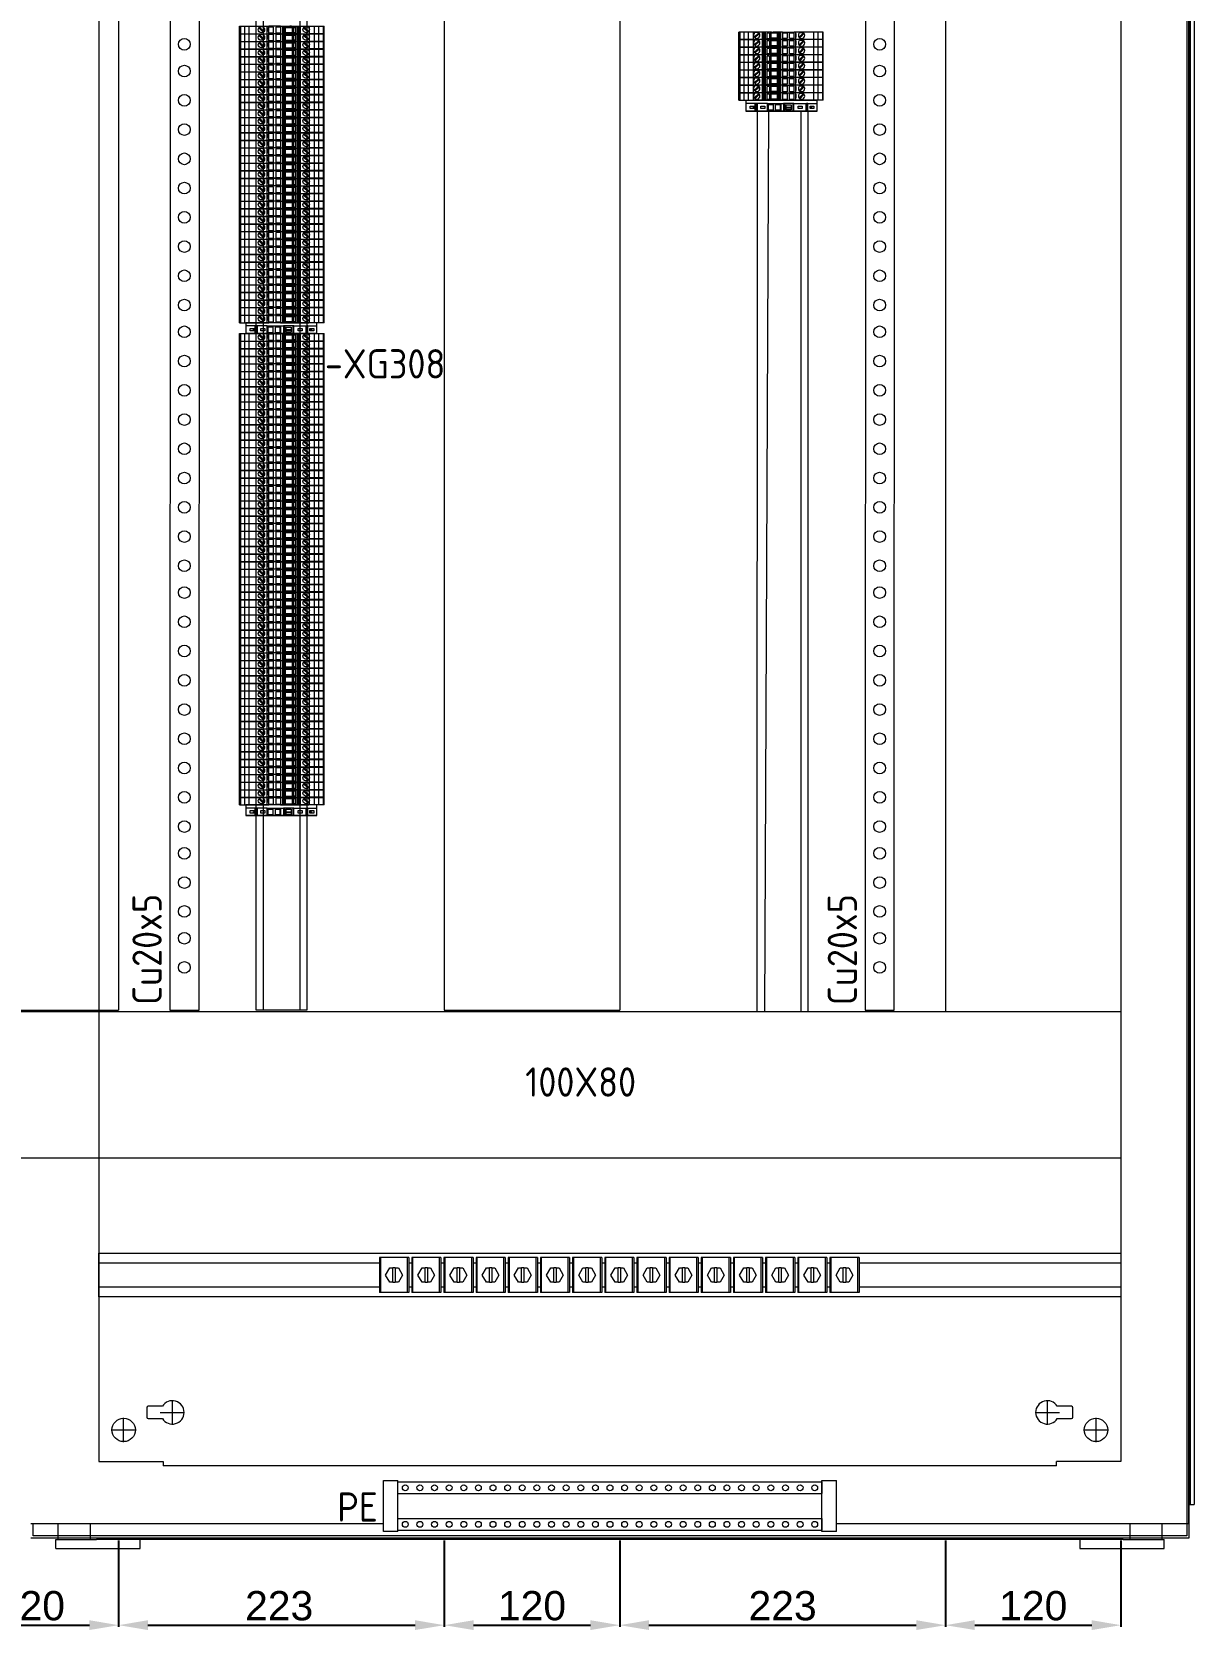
# Model space of a CAD drawing. Header units: millimetres. Extents: x 4959 to 7449, y 754 to 2938.
# Drawn here: x 6655 to 7449, y 754 to 1846 of the extents above; entities that cross this region are included whole.
import ezdxf
from ezdxf.enums import TextEntityAlignment as Align

# ---------------------------------------------------------------- set-up
doc = ezdxf.new("R2010")
doc.units = ezdxf.units.MM
doc.set_wipeout_variables(frame=1)
doc.layers.add('! NO PLOT !', color=7, linetype='Continuous', true_color=0xff75dd, plot=False)
doc.layers.add('000-PI-Oprema', color=30, linetype='Continuous', lineweight=5)
doc.layers.add('SI-ORMAR-Oprema', color=30, linetype='Continuous', lineweight=5)
for name, color, linetype in [('000-PI-ORMAR', 2, 'Continuous'), ('000-PI_TEXT', 7, 'Continuous'), ('002-PI-Kabelska kanalica', 150, 'Continuous'), ('004-PI-DIN Šina', 3, 'Continuous')]:
    doc.layers.add(name, color=color, linetype=linetype)
doc.styles.add('PI0', font='isocpeur.ttf', dxfattribs={"width": 0.9})
doc.styles.get("Standard").update_dxf_attribs({"font": 'arial.ttf'})
doc.dimstyles.new('ISO-25-lb', dxfattribs={"dimtxt": 8, "dimasz": 8, "dimexe": 1.25, "dimexo": 0.625, "dimtad": 1, "dimtxsty": 'Standard', "dimcen": 5, "dimadec": 0, "dimazin": 0, "dimtfac": 1, "dimtmove": 0, "dimatfit": 3, "dimfxl": 1, "dimarcsym": 0})

# ---------------------------------------------------------------- blocks, each defined once
blk = doc.blocks.new('2000x800_montazna ploca')
at = {"layer": '! NO PLOT !', "color": 18, "linetype": 'ByBlock', "lineweight": 0, "true_color": 0x000000}
for p, q in [((-4300.9, -207.1), (-4300.9, -213.5)), ((-4290.2, -206.1), (-4299.9, -206.1)), ((-4283.4, -218.7), (-4283.4, -201.9)), ((-3685, -218.7), (-3685, -201.9)), ((-3668.5, -206.1), (-3678.2, -206.1)), ((-3667.5, -213.5), (-3667.5, -207.1)), ((-4316.7, -230.7), (-4316.7, -213.9)), ((-4299.9, -214.5), (-4290.2, -214.5)), ((-4291.8, -210.3), (-4275, -210.3)), ((-3693.4, -210.3), (-3676.6, -210.3)), ((-3678.2, -214.5), (-3668.5, -214.5)), ((-3651.7, -230.7), (-3651.7, -213.9)), ((-4325.1, -222.3), (-4308.3, -222.3)), ((-3660.1, -222.3), (-3643.3, -222.3))]:
    blk.add_line(p, q, dxfattribs=at)
for centre in [(-4316.7, -222.3), (-3651.7, -222.3)]:
    blk.add_circle(centre, 8, dxfattribs=at)
for centre, radius, start, end in [((-4299.9, -207.1), 1, 90, 180), ((-4283.4, -210.3), 8, 211.6682, 148.3318), ((-3685, -210.3), 8, 31.6682, 328.3318), ((-3668.5, -207.1), 1, 360, 90), ((-4299.9, -213.5), 1, 180, 270), ((-3668.5, -213.5), 1, 270, 0)]:
    blk.add_arc(centre, radius, start, end, dxfattribs=at)
at = {"layer": '000-PI-ORMAR', "color": 18, "linetype": 'ByBlock', "lineweight": 0, "true_color": 0x000000}
for p, q in [((-4333.7, 1646.2), (-4333.7, -243.8)), ((-3634.7, 1646.2), (-3634.7, -243.8)), ((-4333.7, -243.8), (-4289.7, -243.8)), ((-4289.7, -243.8), (-4289.7, -246.8)), ((-3678.7, -246.8), (-4289.7, -246.8)), ((-3634.7, -243.8), (-3678.7, -243.8)), ((-3678.7, -246.8), (-3678.7, -243.8))]:
    blk.add_line(p, q, dxfattribs=at)
blk = doc.blocks.new('*U469')
at = {"layer": '002-PI-Kabelska kanalica', "color": 0, "linetype": 'ByBlock', "lineweight": 0}
for p, q in [((-20, 1428), (100, 1428)), ((-20, -100), (-20, 1428)), ((100, -100), (100, 1428))]:
    blk.add_line(p, q, dxfattribs=at)
blk = doc.blocks.new('*U470')
at = {"layer": '004-PI-DIN Šina', "color": 0, "linetype": 'ByBlock', "lineweight": 0, "ltscale": 0.25}
for p, q in [((0, 15), (699, 15)), ((0, -15), (0, 15)), ((699, 15), (699, -15)), ((699, 8), (0, 8)), ((0, -8), (699, -8)), ((699, -15), (0, -15))]:
    blk.add_line(p, q, dxfattribs=at)
blk = doc.blocks.new('3240252_WCC_14-select__2', base_point=(55.7, 813.9))
at = {"layer": '000-PI-Oprema', "color": 7}
for p, q in [((55.7, 837.9), (55.7, 813.9)), ((56.5, 837.9), (55.7, 837.9)), ((74.8, 837.9), (56.5, 837.9)), ((56.5, 813.9), (56.5, 837.9)), ((59.9, 825.9), (62.8, 830.9)), ((62.8, 830.9), (64.9, 830.9)), ((64.9, 820.9), (64.9, 830.9)), ((66.5, 830.9), (64.9, 830.9)), ((66.5, 830.9), (68.6, 830.9)), ((66.5, 830.9), (66.5, 820.9)), ((68.6, 830.9), (71.4, 825.9)), ((75.7, 837.9), (74.8, 837.9)), ((74.8, 813.9), (74.8, 837.9)), ((75.7, 837.9), (75.7, 813.9)), ((62.8, 820.9), (59.9, 825.9)), ((64.9, 820.9), (62.8, 820.9)), ((64.9, 820.9), (66.5, 820.9)), ((68.6, 820.9), (66.5, 820.9)), ((71.4, 825.9), (68.6, 820.9)), ((56.5, 813.9), (55.7, 813.9)), ((74.8, 813.9), (56.5, 813.9)), ((75.7, 813.9), (74.8, 813.9))]:
    blk.add_line(p, q, dxfattribs=at)
blk = doc.blocks.new('Drfsicht1', base_point=(65.7, 825.9))
at = {"color": 0, "linetype": 'ByBlock', "lineweight": 0}
blk.add_wipeout([(55.7, 837.9), (75.7, 837.9), (75.7, 813.9), (55.7, 813.9)], dxfattribs=at).dxf.layer = '000-PI-Oprema'
at = {"layer": '000-PI-Oprema', "color": 0, "linetype": 'ByBlock', "lineweight": 0}
blk.add_blockref('3240252_WCC_14-select__2', (55.7, 813.9), dxfattribs=at)
blk = doc.blocks.new('Uvodnica_ WCC14')
at = {"layer": '000-PI-Oprema', "color": 7}
blk.add_blockref('Drfsicht1', (0, 0), dxfattribs=at)
blk = doc.blocks.new('*U610')
blk.add_blockref('Uvodnica_ WCC14', (0, 0))
blk = doc.blocks.new('*U623')
at = {"layer": '000-PI-Oprema', "color": 0, "linetype": 'ByBlock', "lineweight": -2, "transparency": 16777216}
blk.add_blockref('*U610', (0, 0), dxfattribs=at)
blk.add_blockref('*U610', (22, 0), dxfattribs=at)
blk.add_blockref('*U610', (44, 0), dxfattribs=at)
blk.add_blockref('*U610', (66, 0), dxfattribs=at)
blk.add_blockref('*U610', (88, 0), dxfattribs=at)
blk.add_blockref('*U610', (110, 0), dxfattribs=at)
blk.add_blockref('*U610', (132, 0), dxfattribs=at)
blk.add_blockref('*U610', (154, 0), dxfattribs=at)
blk.add_blockref('*U610', (176, 0), dxfattribs=at)
blk.add_blockref('*U610', (198, 0), dxfattribs=at)
blk.add_blockref('*U610', (220, 0), dxfattribs=at)
blk.add_blockref('*U610', (242, 0), dxfattribs=at)
blk.add_blockref('*U610', (264, 0), dxfattribs=at)
blk.add_blockref('*U610', (286, 0), dxfattribs=at)
blk.add_blockref('*U610', (308, 0), dxfattribs=at)
blk = doc.blocks.new('*U483')
at = {"layer": '002-PI-Kabelska kanalica', "color": 0, "linetype": 'ByBlock', "lineweight": 0}
for p, q in [((-20, 1329), (100, 1329)), ((-20, -100), (-20, 1329)), ((100, -100), (100, 1329))]:
    blk.add_line(p, q, dxfattribs=at)
blk = doc.blocks.new('*U484')
at = {"layer": '004-PI-DIN Šina', "color": 0, "linetype": 'ByBlock', "lineweight": 0}
blk.add_lwpolyline([(1430, -17.5), (1430, 17.5), (0, 17.5), (0, -17.5)], close=True, dxfattribs=at)
for points in [[(0, 12.5), (1430, 12.5)], [(0, -12.5), (1430, -12.5)]]:
    blk.add_lwpolyline(points, dxfattribs=at)
blk = doc.blocks.new('*U304')
at = {"color": 0, "linetype": 'ByBlock', "lineweight": 0, "ltscale": 0.25}
blk.add_lwpolyline([(-24.3, 0), (-24.3, -7.3), (24.3, -7.3), (24.3, 0), (-24.3, 0)], dxfattribs=at)
at = {"layer": '000-PI-Oprema', "color": 0, "linetype": 'ByBlock', "lineweight": 0}
for p, q in [((24.3, 0), (-24.3, 0)), ((24.3, -7.3), (24.3, 0)), ((-24.3, 0), (-24.3, -7.3)), ((-18, -2.2), (-24.3, -2.2)), ((-21.4, -5.6), (-21.4, -3.9)), ((-21.4, -3.9), (-18.5, -3.9)), ((-18.5, -5.6), (-21.4, -5.6)), ((-19, -4.6), (-19.1, -4.6)), ((-19.1, -5), (-19.1, -4.6)), ((-19, -5), (-19.1, -5)), ((-19, -4.6), (-19, -5)), ((-19, -4.6), (-18.5, -4.6)), ((-19, -5), (-18.5, -5)), ((-18.5, -3.9), (-18.5, -4.6)), ((-18.5, -4.6), (-18.5, -5)), ((-18.5, -5), (-18.5, -5.6)), ((-18, -7.3), (-18, -2.2)), ((-17.1, -2.2), (-18, -2.2)), ((-17.1, -7.3), (-18, -7.3)), ((-17.1, -7.3), (-17.1, -2.2)), ((-17, -2.2), (-17.1, -2.2)), ((-17, -7.3), (-17.1, -7.3)), ((-17, -2.2), (-17, -7.3)), ((-16.7, -2.2), (-17, -2.2)), ((-16.7, -7.3), (-17, -7.3)), ((-16.7, -2.2), (-16.7, -7.3)), ((-9.7, -2.2), (-16.7, -2.2)), ((-14.1, -3.9), (-11.4, -3.9)), ((-14.1, -5.6), (-14.1, -3.9)), ((-11.4, -5.6), (-14.1, -5.6)), ((-11.4, -3.9), (-11.4, -5.6)), ((-9.7, -2.2), (-9, -2.2)), ((-9.7, -7.3), (-9.7, -2.2)), ((-9.7, -7.3), (-9, -7.3)), ((-9, -2.8), (-9, -2.2)), ((-9, -2.2), (-1, -2.2)), ((-9, -6.8), (-9, -2.8)), ((-9, -2.8), (-5.8, -2.8)), ((-5.8, -6.8), (-9, -6.8)), ((-9, -7.3), (-9, -6.8)), ((-5.8, -2.8), (-5.8, -6.8)), ((-4.1, -2.8), (-1, -2.8)), ((-4.1, -6.8), (-4.1, -2.8)), ((-1, -6.8), (-4.1, -6.8)), ((-1, -2.2), (-1, -2.8)), ((-1, -2.2), (-0.3, -2.2)), ((-1, -2.8), (-1, -6.8)), ((-1, -6.8), (-1, -7.3)), ((-0.3, -2.2), (1.4, -2.2)), ((-0.3, -7.3), (-0.3, -2.2)), ((2.3, -2.2), (1.4, -2.2)), ((1.4, -2.2), (1.4, -7.3)), ((7.7, -2.2), (2.3, -2.2)), ((2.3, -2.2), (2.3, -7.3)), ((3.2, -3), (6.7, -3)), ((3.2, -4.6), (3.2, -3)), ((3.2, -4.6), (6.7, -4.6)), ((3.2, -5), (3.2, -4.6)), ((3.2, -5), (6.7, -5)), ((3.2, -6.5), (3.2, -5)), ((6.7, -6.5), (3.2, -6.5)), ((6.7, -3), (6.7, -4.6)), ((6.7, -4.6), (6.7, -5)), ((6.7, -5), (6.7, -6.5)), ((7.7, -2.2), (7.7, -7.3)), ((8.5, -2.2), (7.7, -2.2)), ((8.5, -7.3), (8.5, -2.2)), ((8.5, -2.2), (16.7, -2.2)), ((11.4, -3.9), (14.1, -3.9)), ((11.4, -5.6), (11.4, -3.9)), ((14.1, -5.6), (11.4, -5.6)), ((14.1, -3.9), (14.1, -5.6)), ((16.7, -2.2), (16.7, -7.3)), ((16.7, -2.2), (17, -2.2)), ((17, -7.3), (17, -2.2)), ((17, -2.2), (17.1, -2.2)), ((18, -2.2), (17.1, -2.2)), ((17.1, -7.3), (17.1, -2.2)), ((18, -2.2), (24.3, -2.2)), ((18, -7.3), (18, -2.2)), ((19.5, -4.6), (19.5, -3.9)), ((19.5, -3.9), (22.2, -3.9)), ((19.5, -5), (19.5, -4.6)), ((19.5, -4.6), (19.9, -4.6)), ((19.5, -5), (19.9, -5)), ((19.5, -5.6), (19.5, -5)), ((22.2, -5.6), (19.5, -5.6)), ((19.9, -4.6), (19.9, -5)), ((20.6, -4.6), (19.9, -4.6)), ((20.6, -5), (19.9, -5)), ((20.6, -4.6), (20.6, -5)), ((22.2, -3.9), (22.2, -5.6))]:
    blk.add_line(p, q, dxfattribs=at)
at = {"layer": '000-PI-Oprema', "color": 0, "linetype": 'ByBlock', "lineweight": 0, "ltscale": 0.25}
blk.add_line((24.3, -7.3), (-24.3, -7.3), dxfattribs=at)
blk = doc.blocks.new('*U499')
at = {"layer": '002-PI-Kabelska kanalica', "color": 0, "linetype": 'ByBlock', "lineweight": 0}
for p in [(-20, 1327), (100, -100)]:
    blk.add_line(p, (100, 1327), dxfattribs=at)
blk = doc.blocks.new('*D658')
at = {"layer": '000-PI-ORMAR', "color": 0, "linetype": 'ByBlock', "lineweight": -2, "transparency": 16777216}
for p, q in [((6593.8, 814.8), (6593.8, 755.7)), ((6713.8, 814.8), (6713.8, 755.7)), ((6613.8, 756.9), (6693.8, 756.9))]:
    blk.add_line(p, q, dxfattribs=at)
at = {"layer": '000-PI-ORMAR', "color": 0, "linetype": 'ByBlock', "transparency": 16777216}
for points in [[(6613.8, 760.3), (6613.8, 753.6), (6593.8, 756.9)], [(6693.8, 760.3), (6693.8, 753.6), (6713.8, 756.9)]]:
    blk.add_solid(points, dxfattribs=at)
at = {"layer": 'Defpoints', "color": 0, "linetype": 'ByBlock', "transparency": 16777216}
for p in [(6593.8, 815.4), (6713.8, 815.4), (6713.8, 756.9)]:
    blk.add_point(p, dxfattribs=at)
at = {"layer": '000-PI-ORMAR', "color": 0, "linetype": 'ByBlock', "lineweight": 0, "transparency": 16777216, "insert": (6653.8, 770.1), "char_height": 20, "attachment_point": 5}
blk.add_mtext('120', dxfattribs=at)
blk = doc.blocks.new('*D659')
at = {"layer": '000-PI-ORMAR', "color": 0, "linetype": 'ByBlock', "lineweight": -2, "transparency": 16777216}
for p, q in [((6713.8, 814.8), (6713.8, 755.7)), ((6936.5, 814.8), (6936.5, 755.7)), ((6733.8, 756.9), (6916.5, 756.9))]:
    blk.add_line(p, q, dxfattribs=at)
at = {"layer": '000-PI-ORMAR', "color": 0, "linetype": 'ByBlock', "transparency": 16777216}
for points in [[(6733.8, 760.3), (6733.8, 753.6), (6713.8, 756.9)], [(6916.5, 760.3), (6916.5, 753.6), (6936.5, 756.9)]]:
    blk.add_solid(points, dxfattribs=at)
at = {"layer": 'Defpoints', "color": 0, "linetype": 'ByBlock', "transparency": 16777216}
for p in [(6713.8, 815.4), (6936.5, 815.4), (6936.5, 756.9)]:
    blk.add_point(p, dxfattribs=at)
at = {"layer": '000-PI-ORMAR', "color": 0, "linetype": 'ByBlock', "lineweight": 0, "transparency": 16777216, "insert": (6823.6, 770.1), "char_height": 20, "attachment_point": 5}
blk.add_mtext('223', dxfattribs=at)
blk = doc.blocks.new('*D660')
at = {"layer": '000-PI-ORMAR', "color": 0, "linetype": 'ByBlock', "lineweight": -2, "transparency": 16777216}
for p, q in [((6936.5, 814.8), (6936.5, 755.7)), ((7056.5, 814.8), (7056.5, 755.7)), ((6956.5, 756.9), (7036.5, 756.9))]:
    blk.add_line(p, q, dxfattribs=at)
at = {"layer": '000-PI-ORMAR', "color": 0, "linetype": 'ByBlock', "transparency": 16777216}
for points in [[(6956.5, 760.3), (6956.5, 753.6), (6936.5, 756.9)], [(7036.5, 760.3), (7036.5, 753.6), (7056.5, 756.9)]]:
    blk.add_solid(points, dxfattribs=at)
at = {"layer": 'Defpoints', "color": 0, "linetype": 'ByBlock', "transparency": 16777216}
for p in [(6936.5, 815.4), (7056.5, 815.4), (7056.5, 756.9)]:
    blk.add_point(p, dxfattribs=at)
at = {"layer": '000-PI-ORMAR', "color": 0, "linetype": 'ByBlock', "lineweight": 0, "transparency": 16777216, "insert": (6996.5, 770.1), "char_height": 20, "attachment_point": 5}
blk.add_mtext('120', dxfattribs=at)
blk = doc.blocks.new('*D661')
at = {"layer": '000-PI-ORMAR', "color": 0, "linetype": 'ByBlock', "lineweight": -2, "transparency": 16777216}
for p, q in [((7056.5, 814.8), (7056.5, 755.7)), ((7279.3, 814.8), (7279.3, 755.7)), ((7076.5, 756.9), (7259.3, 756.9))]:
    blk.add_line(p, q, dxfattribs=at)
at = {"layer": '000-PI-ORMAR', "color": 0, "linetype": 'ByBlock', "transparency": 16777216}
for points in [[(7076.5, 760.3), (7076.5, 753.6), (7056.5, 756.9)], [(7259.3, 760.3), (7259.3, 753.6), (7279.3, 756.9)]]:
    blk.add_solid(points, dxfattribs=at)
at = {"layer": 'Defpoints', "color": 0, "linetype": 'ByBlock', "transparency": 16777216}
for p in [(7056.5, 815.4), (7279.3, 815.4), (7279.3, 756.9)]:
    blk.add_point(p, dxfattribs=at)
at = {"layer": '000-PI-ORMAR', "color": 0, "linetype": 'ByBlock', "lineweight": 0, "transparency": 16777216, "insert": (7167.9, 770.1), "char_height": 20, "attachment_point": 5}
blk.add_mtext('223', dxfattribs=at)
blk = doc.blocks.new('*D662')
at = {"layer": '000-PI-ORMAR', "color": 0, "linetype": 'ByBlock', "lineweight": -2, "transparency": 16777216}
for p, q in [((7279.3, 814.8), (7279.3, 755.7)), ((7399.3, 814.8), (7399.3, 755.7)), ((7299.3, 756.9), (7379.3, 756.9))]:
    blk.add_line(p, q, dxfattribs=at)
at = {"layer": '000-PI-ORMAR', "color": 0, "linetype": 'ByBlock', "transparency": 16777216}
for points in [[(7299.3, 760.3), (7299.3, 753.6), (7279.3, 756.9)], [(7379.3, 760.3), (7379.3, 753.6), (7399.3, 756.9)]]:
    blk.add_solid(points, dxfattribs=at)
at = {"layer": 'Defpoints', "color": 0, "linetype": 'ByBlock', "transparency": 16777216}
for p in [(7279.3, 815.4), (7399.3, 815.4), (7399.3, 756.9)]:
    blk.add_point(p, dxfattribs=at)
at = {"layer": '000-PI-ORMAR', "color": 0, "linetype": 'ByBlock', "lineweight": 0, "transparency": 16777216, "insert": (7339.3, 770.1), "char_height": 20, "attachment_point": 5}
blk.add_mtext('120', dxfattribs=at)
blk = doc.blocks.new('-24VDC - dupla')
at = {"color": 0, "linetype": 'ByBlock', "lineweight": 0}
blk.add_wipeout([(49333.6, 46333), (49368.6, 46333), (49368.6, 46323), (49367.6, 46323), (49367.6, 46033.2), (49368.6, 46033.2), (49368.6, 46023.2), (49333.6, 46023.2), (49333.6, 46033.2), (49334.6, 46033.2), (49334.6, 46323), (49333.6, 46323)], dxfattribs=at)
at = {"color": 0, "linetype": 'ByBlock', "lineweight": 0, "ltscale": 0.25}
for p, q in [((49333.6, 46323), (49333.6, 46333)), ((49333.6, 46333), (49368.6, 46333)), ((49333.6, 46323), (49368.6, 46323)), ((49334.6, 46323), (49334.6, 46033.2)), ((49334.6, 46323), (49342.6, 46323)), ((49342.6, 46323), (49342.6, 46033.2)), ((49359.6, 46323), (49359.6, 46033.2)), ((49359.6, 46323), (49367.6, 46323)), ((49367.6, 46323), (49367.6, 46033.2)), ((49368.6, 46333), (49368.6, 46323)), ((49333.6, 46023.2), (49333.6, 46033.2)), ((49333.6, 46033.2), (49368.6, 46033.2)), ((49342.6, 46033.2), (49334.6, 46033.2)), ((49346.1, 46033.2), (49356.1, 46033.2)), ((49367.6, 46033.2), (49359.6, 46033.2)), ((49368.6, 46033.2), (49368.6, 46023.2)), ((49333.6, 46023.2), (49368.6, 46023.2))]:
    blk.add_line(p, q, dxfattribs=at)
for centre in [(49338.6, 46318), (49363.6, 46318), (49338.6, 46308), (49363.6, 46308), (49338.6, 46298), (49338.6, 46288), (49363.6, 46298), (49363.6, 46288), (49338.6, 46278), (49363.6, 46278), (49338.6, 46268), (49363.6, 46268), (49338.6, 46258), (49363.6, 46258), (49338.6, 46248), (49363.6, 46248), (49338.6, 46238), (49363.6, 46238), (49338.6, 46228), (49363.6, 46228), (49338.6, 46218), (49363.6, 46218), (49338.6, 46208), (49363.6, 46208), (49338.6, 46198), (49363.6, 46198), (49338.6, 46188), (49363.6, 46188), (49338.6, 46178), (49338.6, 46168), (49363.6, 46178), (49363.6, 46168), (49338.6, 46158), (49363.6, 46158), (49338.6, 46148), (49363.6, 46148), (49338.6, 46138), (49363.6, 46138), (49338.6, 46128), (49363.6, 46128), (49338.6, 46118), (49363.6, 46118), (49338.6, 46108), (49363.6, 46108), (49338.6, 46098), (49363.6, 46098), (49338.6, 46088), (49363.6, 46088), (49338.6, 46078), (49363.6, 46078), (49338.6, 46068), (49338.6, 46058), (49363.6, 46068), (49363.6, 46058), (49338.6, 46048), (49363.6, 46048), (49338.6, 46038), (49363.6, 46038)]:
    blk.add_circle(centre, 2, dxfattribs=at)
blk = doc.blocks.new('*U530')
at = {"layer": '002-PI-Kabelska kanalica', "color": 0, "linetype": 'ByBlock', "lineweight": 0}
for p, q in [((-20, 2063), (80, 2063)), ((-20, -100), (-20, 2063)), ((80, -100), (80, 2063))]:
    blk.add_line(p, q, dxfattribs=at)
blk = doc.blocks.new('UT 2.5 MT - 3046362')
at = {"layer": '000-PI-Oprema', "color": 0, "linetype": 'ByBlock', "lineweight": 0}
for p, q in [((53710, 41740.1), (53710, 41729.7)), ((53710, 41740.1), (53715.1, 41740.1)), ((53715.1, 41739.5), (53710, 41739.5)), ((53710, 41736.5), (53715.1, 41736.5)), ((53710, 41733.5), (53715.1, 41733.5)), ((53715.1, 41717.7), (53715.1, 41740.1)), ((53710, 41730), (53715.1, 41730)), ((53710, 41711.5), (53710, 41729.7)), ((53710, 41723.9), (53715.1, 41723.9)), ((53710, 41723.8), (53710, 41723.8)), ((53715.1, 41723.8), (53710, 41723.8)), ((53715.1, 41723.4), (53710, 41723.4)), ((53710, 41722.8), (53715.1, 41722.8)), ((53710.1, 41718.4), (53710.1, 41721.8)), ((53710.1, 41721.8), (53710.1, 41721.8)), ((53710.1, 41721.8), (53715, 41721.8)), ((53710.8, 41721.8), (53710.8, 41722.6)), ((53710.8, 41722.6), (53714.3, 41722.6)), ((53710.8, 41722.6), (53710.8, 41722.6)), ((53711.1, 41729.1), (53711.1, 41729.1)), ((53711.1, 41729.1), (53714.1, 41726)), ((53711.6, 41729.6), (53711.6, 41729.6)), ((53714.6, 41726.5), (53711.6, 41729.6)), ((53711.6, 41723.9), (53714.2, 41723.9)), ((53711.6, 41723.9), (53711.6, 41723.9)), ((53714.1, 41726), (53714.1, 41726)), ((53714.2, 41723.9), (53714.2, 41723.9)), ((53714.3, 41721.8), (53714.3, 41722.6)), ((53714.3, 41722.6), (53714.3, 41722.6)), ((53714.6, 41726.5), (53714.6, 41726.5)), ((53714.8, 41728.9), (53714.8, 41728.9)), ((53714.8, 41726.8), (53714.8, 41728.9)), ((53714.8, 41726.8), (53714.8, 41726.8)), ((53715, 41718.4), (53715, 41721.8)), ((53715, 41721.8), (53715, 41721.8)), ((53715.1, 41723.8), (53715.1, 41723.8)), ((53710, 41721.1), (53710, 41721.1)), ((53710, 41716.1), (53710, 41716.1)), ((53710, 41710.3), (53710, 41711.5)), ((53715.1, 41711.5), (53710, 41711.5)), ((53715, 41718.4), (53710.1, 41718.4)), ((53710.1, 41718.2), (53710.1, 41718.4)), ((53710.1, 41718.2), (53710.8, 41718.2)), ((53710.7, 41720.8), (53710.7, 41719.4)), ((53710.7, 41720.8), (53714.3, 41720.8)), ((53710.7, 41719.4), (53710.7, 41719.2)), ((53710.8, 41719.2), (53710.7, 41719.2)), ((53714.3, 41719.2), (53710.8, 41719.2)), ((53710.8, 41711.8), (53710.8, 41718.2)), ((53714.3, 41718.2), (53710.8, 41718.2)), ((53710.8, 41712.8), (53710.8, 41713.8)), ((53710.8, 41713.8), (53710.8, 41713.8)), ((53710.8, 41713.7), (53714.3, 41713.7)), ((53710.8, 41712.6), (53710.8, 41712.8)), ((53710.8, 41712.8), (53714.3, 41712.8)), ((53710.8, 41712.6), (53710.8, 41712.6)), ((53710.8, 41712.6), (53714.3, 41712.6)), ((53710.8, 41711.8), (53714.3, 41711.8)), ((53710.8, 41711.8), (53710.8, 41711.8)), ((53714.3, 41711.8), (53710.8, 41711.8)), ((53714.3, 41719.2), (53714.3, 41720.8)), ((53714.3, 41711.8), (53714.3, 41718.2)), ((53715, 41718.2), (53714.3, 41718.2)), ((53714.3, 41717.7), (53715.1, 41717.7)), ((53715.1, 41716.6), (53714.3, 41716.6)), ((53714.3, 41712.8), (53714.3, 41713.8)), ((53714.3, 41713.8), (53714.3, 41713.8)), ((53714.3, 41712.6), (53714.3, 41712.8)), ((53714.3, 41712.6), (53714.3, 41712.6)), ((53714.3, 41711.8), (53714.3, 41711.8)), ((53715, 41718.2), (53715, 41718.4)), ((53715.1, 41721.1), (53715.1, 41721.1)), ((53715.1, 41717.7), (53715.1, 41716.6)), ((53715.1, 41717.7), (53715.1, 41717.7)), ((53715.1, 41717.7), (53715.1, 41717.7)), ((53715.1, 41716.6), (53715.1, 41716.6)), ((53715.1, 41711.5), (53715.1, 41716.6)), ((53715.1, 41716.1), (53715.1, 41716.1)), ((53715.1, 41710.3), (53715.1, 41711.5)), ((53710, 41710.3), (53710, 41702.3)), ((53710, 41710.3), (53710, 41710.3)), ((53715.1, 41710.3), (53710, 41710.3)), ((53710, 41701.1), (53710, 41702.3)), ((53710, 41702.3), (53710, 41702.3)), ((53710, 41702.3), (53715.1, 41702.3)), ((53710, 41682.3), (53710, 41701.1)), ((53710, 41701.1), (53715.1, 41701.1)), ((53710.6, 41710.3), (53710.6, 41710.3)), ((53710.6, 41707.1), (53710.6, 41710.3)), ((53710.6, 41707.1), (53710.6, 41707.1)), ((53714.6, 41707.1), (53710.6, 41707.1)), ((53710.6, 41702.3), (53710.6, 41705.4)), ((53710.6, 41705.4), (53710.6, 41705.4)), ((53710.6, 41705.4), (53714.6, 41705.4)), ((53710.6, 41702.3), (53710.6, 41702.3)), ((53711.6, 41701.1), (53711.6, 41701.1)), ((53714.2, 41701.1), (53711.6, 41701.1)), ((53714.2, 41701.1), (53714.2, 41701.1)), ((53714.6, 41710.3), (53714.6, 41710.3)), ((53714.6, 41710.3), (53714.6, 41707.1)), ((53714.6, 41707.1), (53714.6, 41707.1)), ((53714.6, 41705.4), (53714.6, 41705.4)), ((53714.6, 41705.4), (53714.6, 41702.3)), ((53714.6, 41702.3), (53714.6, 41702.3)), ((53715.1, 41710.3), (53715.1, 41710.3)), ((53715.1, 41710.3), (53715.1, 41702.3)), ((53715.1, 41702.3), (53715.1, 41702.3)), ((53715.1, 41701.1), (53715.1, 41702.3)), ((53715.1, 41682.3), (53715.1, 41701.1)), ((53710, 41688.9), (53715.1, 41688.9)), ((53711.1, 41698.4), (53714.1, 41695.4)), ((53714.6, 41695.9), (53711.6, 41698.9)), ((53714.8, 41698.2), (53714.8, 41696.1)), ((53714.8, 41698.2), (53714.8, 41698.2)), ((53714.8, 41696.1), (53714.8, 41696.1)), ((53710, 41685.9), (53715.1, 41685.9)), ((53710, 41682.3), (53710, 41683)), ((53715.1, 41682.8), (53710, 41682.8)), ((53710, 41682.3), (53715.1, 41682.3))]:
    blk.add_line(p, q, dxfattribs=at)
for centre, radius, start, end in [((53712.9, 41727.8), 2.17, 120.4503, 270), ((53712.9, 41727.8), 2.17, 270, 330.8754), ((53712.9, 41727.8), 2.17, 29.1246, 59.5497), ((53712.9, 41697.2), 2.18, 90, 270), ((53712.9, 41697.2), 2.18, 29.1246, 90), ((53712.9, 41697.2), 2.18, 270, 330.8754)]:
    blk.add_arc(centre, radius, start, end, dxfattribs=at)
for start_param, end_param in [(-1.570796, -1.039338), (-2.102255, -1.570796)]:
    blk.add_ellipse((53712.9, 41727.8), major_axis=(-2.18, 0), ratio=1, start_param=start_param, end_param=end_param, dxfattribs=at)

msp = doc.modelspace()

# ---------------------------------------------------------------- linework, layer by layer
at = {"color": 0, "linetype": 'ByBlock', "lineweight": 0}
for p, q in [((7150.414, 1792.221), (7150.33, 1176.585)), ((7158.154, 1792.221), (7155.396, 1176.585)), ((7180.396, 1792.221), (7180.396, 1176.585)), ((7185.396, 1176.585), (7185.396, 1792.221)), ((6807.58, 1206.285), (6807.58, 1177.991)), ((6812.646, 1206.285), (6812.646, 1177.991)), ((6837.646, 1206.285), (6837.646, 1177.991)), ((6842.646, 1177.991), (6842.646, 1206.285))]:
    msp.add_line(p, q, dxfattribs=at)
at = {"layer": '000-PI-ORMAR', "color": 0, "linetype": 'ByBlock', "lineweight": 0}
for p, q in [((7444.271, 2810.887), (7444.271, 826.387)), ((7445.771, 2810.887), (7445.771, 826.387)), ((7445.783, 826.387), (7445.783, 2810.887)), ((7446.553, 2790.387), (7446.553, 839.387)), ((7449.271, 2790.387), (7449.271, 839.387)), ((7445.783, 839.387), (7449.271, 839.387)), ((6653.783, 826.387), (7445.783, 826.387)), ((6655.271, 817.887), (6655.271, 826.387)), ((6672.271, 826.387), (6672.271, 815.387)), ((6694.271, 826.387), (6694.271, 815.387)), ((7405.271, 826.387), (7405.271, 815.387)), ((7427.271, 826.387), (7427.271, 815.387)), ((7444.271, 826.387), (7444.271, 817.887)), ((7445.771, 826.387), (7445.771, 816.387)), ((6672.271, 816.387), (6653.771, 816.387)), ((6672.271, 817.887), (6655.271, 817.887)), ((6670.81, 815.387), (6672.271, 815.387)), ((6670.81, 809.387), (6670.81, 815.387)), ((6670.81, 809.387), (6728.461, 809.387)), ((7427.271, 817.887), (6672.271, 817.887)), ((7427.271, 816.387), (6672.271, 816.387)), ((6672.271, 815.387), (6676.529, 815.387)), ((6676.529, 815.387), (6698.641, 815.387)), ((7400.902, 815.387), (6698.641, 815.387)), ((6728.461, 809.387), (6728.461, 815.387)), ((7371.082, 815.387), (7371.082, 809.387)), ((7371.082, 809.387), (7428.733, 809.387)), ((7400.902, 815.387), (7423.014, 815.387)), ((7423.014, 815.387), (7427.271, 815.387)), ((7444.271, 817.887), (7427.271, 817.887)), ((7445.771, 816.387), (7427.271, 816.387)), ((7427.271, 815.387), (7428.733, 815.387)), ((7428.733, 809.387), (7428.733, 815.387))]:
    msp.add_line(p, q, dxfattribs=at)
at = {"layer": '004-PI-DIN Šina', "color": 0, "linetype": 'ByBlock', "lineweight": 0}
for p, q in [((6749.285, 2604.95), (6748.771, 1177.535)), ((6768.771, 1177.535), (6769.285, 2604.95)), ((7224.785, 2604.95), (7224.271, 1177.535)), ((7244.271, 1177.535), (7244.785, 2604.95)), ((6748.771, 1177.535), (6768.771, 1177.535)), ((7224.271, 1177.535), (7244.271, 1177.535))]:
    msp.add_line(p, q, dxfattribs=at)
at = {"layer": '004-PI-DIN Šina', "color": 0, "linetype": 'ByBlock', "lineweight": 0, "ltscale": 0.01}
for centre in [(6758.771, 1837.896), (7234.271, 1837.896), (6758.771, 1819.601), (7234.271, 1819.601), (6758.771, 1799.601), (6758.771, 1799.601), (7234.271, 1799.601), (7234.271, 1799.601), (6758.771, 1779.601), (7234.271, 1779.601), (6758.771, 1759.601), (7234.271, 1759.601), (6758.771, 1739.601), (7234.271, 1739.601), (6758.771, 1719.601), (7234.271, 1719.601), (6758.771, 1699.601), (7234.271, 1699.601), (6758.771, 1679.601), (7234.271, 1679.601), (6758.771, 1659.601), (7234.271, 1659.601), (6758.771, 1641.307), (7234.271, 1641.307), (6758.771, 1621.307), (6758.771, 1621.307), (7234.271, 1621.307), (7234.271, 1621.307), (6758.771, 1601.307), (7234.271, 1601.307), (6758.771, 1581.307), (7234.271, 1581.307), (6758.771, 1561.307), (7234.271, 1561.307), (6758.771, 1541.307), (7234.271, 1541.307), (6758.771, 1521.307), (7234.271, 1521.307), (6758.771, 1501.307), (7234.271, 1501.307), (6758.771, 1481.307), (7234.271, 1481.307), (6758.771, 1463.013), (7234.271, 1463.013), (6758.771, 1443.013), (6758.771, 1443.013), (7234.271, 1443.013), (7234.271, 1443.013), (6758.771, 1423.013), (7234.271, 1423.013), (6758.771, 1403.013), (7234.271, 1403.013), (6758.771, 1383.013), (7234.271, 1383.013), (6758.771, 1363.013), (7234.271, 1363.013), (6758.771, 1343.013), (7234.271, 1343.013), (6758.771, 1323.013), (7234.271, 1323.013), (6758.771, 1303.013), (7234.271, 1303.013), (6758.771, 1284.719), (7234.271, 1284.719), (6758.771, 1264.719), (7234.271, 1264.719), (6758.771, 1244.953), (7234.271, 1244.953), (6758.771, 1226.659), (7234.271, 1226.659), (6758.771, 1206.659), (6758.771, 1206.659), (7234.271, 1206.659), (7234.271, 1206.659)]:
    msp.add_circle(centre, 4, dxfattribs=at)

# ---------------------------------------------------------------- block references
at = {"color": 0, "linetype": 'ByBlock', "lineweight": 0, "ltscale": 0.25, "xscale": -1, "rotation": 270}
for p in [(-34885.739, -51864.878), (-34885.739, -51870.078), (-34885.739, -51875.278), (-34885.739, -51880.478), (-34885.739, -51885.678), (-34885.739, -51890.878), (-34885.739, -51896.078), (-34885.739, -51901.278), (-34885.739, -51906.478), (-34885.739, -51911.678), (-34885.739, -51916.878), (-34885.739, -51922.078), (-34885.739, -51927.278), (-34885.739, -51932.478), (-34885.739, -51937.678), (-34885.739, -51942.878), (-34885.739, -51948.078), (-34885.739, -51953.278), (-34885.739, -51958.478), (-34885.739, -51963.678), (-34885.739, -51968.878), (-34885.739, -51974.078), (-34885.739, -51979.278), (-34885.739, -51984.478), (-34885.739, -51989.678), (-34885.739, -51994.878), (-34885.739, -52000.078), (-34885.739, -52005.278), (-34885.739, -52010.478), (-34885.739, -52015.678), (-34885.739, -52020.878), (-34885.739, -52026.078), (-34885.739, -52031.278), (-34885.739, -52036.478), (-34885.739, -52041.678), (-34885.739, -52046.878), (-34885.739, -52052.078), (-34885.739, -52057.278), (-34885.739, -52062.478), (-34885.739, -52074.978), (-34885.739, -52080.178), (-34885.739, -52085.378), (-34885.739, -52090.578), (-34885.739, -52095.778), (-34885.739, -52100.978), (-34885.739, -52106.178), (-34885.739, -52111.378), (-34885.739, -52116.578), (-34885.739, -52121.778), (-34885.739, -52126.978), (-34885.739, -52132.178), (-34885.739, -52137.378), (-34885.739, -52142.578), (-34885.739, -52147.778), (-34885.739, -52152.978), (-34885.739, -52158.178), (-34885.739, -52163.378), (-34885.739, -52168.578), (-34885.739, -52173.778), (-34885.739, -52178.978), (-34885.739, -52184.178), (-34885.739, -52189.378), (-34885.739, -52194.578), (-34885.739, -52199.778), (-34885.739, -52204.978), (-34885.739, -52210.178), (-34885.739, -52215.378), (-34885.739, -52220.578), (-34885.739, -52225.778), (-34885.739, -52230.978), (-34885.739, -52236.178), (-34885.739, -52241.378), (-34885.739, -52246.578), (-34885.739, -52251.778), (-34885.739, -52256.978), (-34885.739, -52262.178), (-34885.739, -52267.378), (-34885.739, -52272.578), (-34885.739, -52277.778), (-34885.739, -52282.978), (-34885.739, -52288.178), (-34885.739, -52293.378), (-34885.739, -52298.578), (-34885.739, -52303.778), (-34885.739, -52308.978), (-34885.739, -52314.178), (-34885.739, -52319.378), (-34885.739, -52324.578), (-34885.739, -52329.778), (-34885.739, -52334.978), (-34885.739, -52340.178), (-34885.739, -52345.378), (-34885.739, -52350.578), (-34885.739, -52355.778), (-34885.739, -52360.978), (-34885.739, -52366.178), (-34885.739, -52371.378), (-34885.739, -52376.578), (-34885.739, -52381.778), (-34885.739, -52386.978), (-34885.739, -52392.178)]:
    msp.add_blockref('UT 2.5 MT - 3046362', p, dxfattribs=at)
at = {"color": 0, "linetype": 'ByBlock', "lineweight": 0, "ltscale": 0.25, "rotation": 90}
for p in [(48878.04, -51868.792), (48878.04, -51873.992), (48878.04, -51879.192), (48878.04, -51884.392), (48878.04, -51889.592), (48878.04, -51894.792), (48878.04, -51899.992), (48878.04, -51905.192), (48878.04, -51910.392)]:
    msp.add_blockref('UT 2.5 MT - 3046362', p, dxfattribs=at)
at = {"layer": '000-PI-ORMAR', "color": 0, "linetype": 'ByBlock', "lineweight": 0}
msp.add_blockref('2000x800_montazna ploca', (11033.941, 1112.699), dxfattribs=at)
at = {"layer": '002-PI-Kabelska kanalica', "color": 0, "linetype": 'ByBlock', "lineweight": 0, "xscale": -1, "rotation": 180}
for name, p in [('*U469', (7299.271, 2604.535)), ('*U499', (6613.771, 2504.535)), ('*U483', (6956.521, 2506.483))]:
    msp.add_blockref(name, p, dxfattribs=at)
at = {"layer": '002-PI-Kabelska kanalica', "color": 0, "linetype": 'ByBlock', "lineweight": 0, "rotation": 270}
msp.add_blockref('*U530', (5336.271, 1156.585), dxfattribs=at)
at = {"layer": '004-PI-DIN Šina', "color": 0, "linetype": 'ByBlock', "lineweight": 0, "rotation": 270}
msp.add_blockref('*U484', (6825.146, 2607.585), dxfattribs=at)
at = {"layer": '004-PI-DIN Šina', "color": 0, "linetype": 'ByBlock', "lineweight": 0}
msp.add_blockref('*U470', (6700.271, 996.351), dxfattribs=at)
at = {"layer": 'SI-ORMAR-Oprema', "color": 0, "linetype": 'ByBlock', "lineweight": 0}
for p in [(7167.154, 1799.571), (6825.146, 1647.485), (6825.146, 1317.785)]:
    msp.add_blockref('*U304', p, dxfattribs=at)

# ---------------------------------------------------------------- texts
at = {"color": 0, "linetype": 'ByBlock', "lineweight": 0, "char_height": 20, "width": 16.78721, "attachment_point": 5, "rotation": 90, "style": 'PI0'}
for insert in [(6733.238, 1219.051), (7208.738, 1218.88)]:
    msp.add_mtext('Cu20x5', dxfattribs=dict(at, insert=insert))
at = {"color": 0, "linetype": 'ByBlock', "lineweight": 0, "insert": (7029.771, 1128.302), "char_height": 20, "width": 16.78721, "attachment_point": 5, "style": 'PI0'}
msp.add_mtext('100X{\\fISOCPEUR|b0|i0|c238|p34;8}0', dxfattribs=at)
at = {"layer": '000-PI_TEXT', "color": 0, "linetype": 'ByBlock', "lineweight": 0, "style": 'PI0', "width": 0.9}
msp.add_text('-XG308', height=20, dxfattribs=at).set_placement((6854.876, 1609.403))

# ---------------------------------------------------------------- dimensions: what is measured, and where the dimension line sits
at = {"layer": '000-PI-ORMAR', "color": 0, "linetype": 'ByBlock', "lineweight": 0}
for base, p1, p2, text, picture, middle in [((6713.771, 756.917), (6593.771, 815.387), (6713.771, 815.387), '120', '*D658', (6653.771, 756.917)), ((6936.521, 756.917), (6713.771, 815.387), (6936.521, 815.387), '223', '*D659', (6823.646, 756.917)), ((7056.521, 756.917), (6936.521, 815.387), (7056.521, 815.387), '120', '*D660', (6996.521, 756.917)), ((7279.271, 756.917), (7056.521, 815.387), (7279.271, 815.387), '223', '*D661', (7167.896, 756.917)), ((7399.271, 756.917), (7279.271, 815.387), (7399.271, 815.387), '120', '*D662', (7339.271, 756.917))]:
    dim = msp.add_linear_dim(base=base, p1=p1, p2=p2, text=text, dimstyle='ISO-25-lb', override={"dimtxt": 20, "dimasz": 20, "dimgap": 3}, dxfattribs=at)
    dim.commit()
    dim.dimension.update_dxf_attribs({"geometry": picture, "text_midpoint": middle, "dimtype": 160})

# ---------------------------------------------------------------- next in the draw order: block references
at = {"color": 0, "linetype": 'ByBlock', "lineweight": 0, "rotation": 90}
msp.add_blockref('-24VDC - dupla', (53227.842, -48512.725), dxfattribs=at)
at = {"layer": '000-PI-Oprema', "color": 0, "linetype": 'ByBlock', "lineweight": 0}
msp.add_blockref('*U623', (6902.22, 996.351), dxfattribs=at)

# ---------------------------------------------------------------- next in the draw order: texts
at = {"color": 0, "linetype": 'ByBlock', "lineweight": 0, "style": 'PI0', "width": 0.9}
msp.add_text('PE', height=20, dxfattribs=at).set_placement((6877.175, 837.723), align=Align.MIDDLE)

doc.saveas('drawing.dxf')
